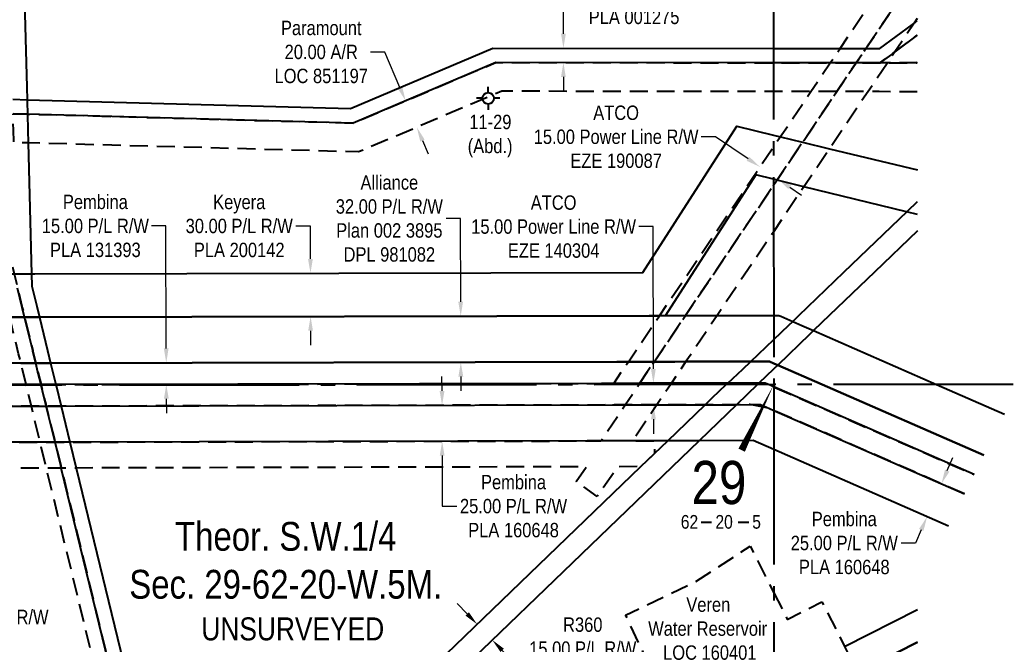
# Model space of a CAD drawing. Extents: x 497994 to 505890, y 6026126 to 6031630.
# Drawn here: x 501822 to 502513, y 6026991 to 6027425 of the extents above; entities that cross this region are included whole.
import ezdxf
from ezdxf.enums import TextEntityAlignment as Align

# ---------------------------------------------------------------- set-up
doc = ezdxf.new("R2010")
doc.units = 0
doc.header["$LTSCALE"] = 5
doc.header["$PDMODE"] = 3
doc.header["$PDSIZE"] = 20
for name, pattern in [('foc-ACCESSROAD', [3.75, 2.5, -1.25]), ('foc-FLOWLINE', [3.75, 2.5, -1.25]), ('foc-QUARTERLINE', [33, 25, -3, 2, -3])]:
    doc.linetypes.add(name, pattern=pattern)
doc.layers.get('Defpoints').update_dxf_attribs({"color": 9})
for name, color, linetype in [('10', 1, 'Continuous'), ('9', 3, 'Continuous'), ('C-RW', 13, 'Continuous'), ('C-SYMBOL', 7, 'Continuous'), ('C-WS', 13, 'foc-ACCESSROAD'), ('F-AR', 190, 'foc-ACCESSROAD'), ('F-EZE', 190, 'foc-FLOWLINE'), ('F-RW', 190, 'Continuous'), ('F-WS', 190, 'foc-ACCESSROAD'), ('F-WS-S', 8, 'Continuous'), ('L-QSEC', 8, 'foc-QUARTERLINE'), ('L-SECLBL', 7, 'Continuous'), ('L-UNS-T', 3, 'Continuous')]:
    doc.layers.add(name, color=color, linetype=linetype)
for name, color, linetype, lineweight in [('C-WS-T', 13, 'Continuous', 9), ('F-AR-T', 190, 'Continuous', 9), ('F-EZE-T', 190, 'Continuous', 9), ('F-RW-T', 190, 'Continuous', 9), ('F-VCE-T', 190, 'Continuous', 9), ('F-WS-T', 190, 'Continuous', 9)]:
    doc.layers.add(name, color=color, linetype=linetype, lineweight=lineweight)
doc.styles.add('175L', font='ARIALN.TTF', dxfattribs={"height": 20})
doc.styles.add('80CG', font='ARIALN.TTF', dxfattribs={"height": 10})
doc.styles.add('80L', font='ARIALN.TTF', dxfattribs={"height": 10})
doc.styles.add('SIMPLEX', font='ARIALN.TTF')
doc.dimstyles.new('Compass 5 000', dxfattribs={"dimscale": 5, "dimtxt": 9, "dimasz": 2, "dimexe": 0.2, "dimexo": 0.0625, "dimgap": 0.5, "dimtad": 0, "dimtih": 1, "dimtoh": 1, "dimzin": 0, "dimdsep": 46, "dimtxsty": '80CG', "dimcen": 0.1, "dimse1": 1, "dimse2": 1, "dimclrd": 256, "dimclrt": 256, "dimaunit": 1, "dimadec": 4, "dimazin": 0, "dimtfac": 0.06, "dimtofl": 0, "dimtmove": 0, "dimatfit": 1, "dimfxl": 0.2, "dimtolj": 1, "dimtzin": 0, "dimlwd": -1, "dimarcsym": 0})

# ---------------------------------------------------------------- blocks, each defined once
blk = doc.blocks.new('L-SECLBL')
at = {"layer": '9', "color": 7}
for p, q in [((-5.08, -27.83), (-12.29, -27.83)), ((20.7, -27.83), (13.5, -27.83))]:
    blk.add_line(p, q, dxfattribs=at)
at = {"layer": '10', "color": 2, "style": 'SIMPLEX'}
blk.add_attdef('SEC', text='', height=30, dxfattribs=at).set_placement((0, 0), align=Align.MIDDLE)
at = {"layer": '10', "color": 5, "style": '80L'}
blk.add_attdef('TWP', text='', height=9.5, dxfattribs=at).set_placement((-14.43, -27.37), align=Align.MIDDLE_RIGHT)
blk.add_attdef('RGE', text='', height=9.5, dxfattribs=at).set_placement((3.62, -27.37), align=Align.MIDDLE_CENTER)
blk.add_attdef('MER', text='', height=9.5, dxfattribs=at).set_placement((23.17, -27.37), align=Align.MIDDLE_LEFT)
blk = doc.blocks.new('*D425')
at = {"layer": 'Defpoints', "color": 0, "transparency": 16777216}
for p in [(502128.62, 6027218.74), (502012.41, 6027218.48), (502012.48, 6027186.49)]:
    blk.add_point(p, dxfattribs=at)
at = {"layer": 'F-RW-T', "transparency": 16777216}
for p, q in [((502128.47, 6027286.52), (502118.47, 6027286.52)), ((502128.6, 6027228.74), (502128.47, 6027286.52)), ((502128.71, 6027176.74), (502128.73, 6027166.74))]:
    blk.add_line(p, q, dxfattribs=at)
for points in [[(502130.26, 6027228.74), (502126.93, 6027228.73), (502128.62, 6027218.74)], [(502130.38, 6027176.74), (502127.04, 6027176.74), (502128.69, 6027186.74)]]:
    blk.add_solid(points, dxfattribs=at)
at = {"layer": 'F-RW-T', "transparency": 16777216, "insert": (502079, 6027286.52), "char_height": 10, "width": 511.176, "attachment_point": 5, "style": '80CG'}
blk.add_mtext('\\A1;Alliance\\P32.00 P/L R/W\\PPlan 002 3895\\PDPL 981082', dxfattribs=at)
blk = doc.blocks.new('*D426')
at = {"layer": 'Defpoints', "color": 0, "transparency": 16777216}
for p in [(502084.39, 6027171.66), (502262.62, 6027172.04), (502084.43, 6027156.66)]:
    blk.add_point(p, dxfattribs=at)
at = {"layer": 'F-EZE-T', "transparency": 16777216}
for p, q in [((502262.38, 6027280.9), (502252.38, 6027280.9)), ((502262.59, 6027182.04), (502262.38, 6027280.9)), ((502262.67, 6027147.04), (502262.69, 6027137.04))]:
    blk.add_line(p, q, dxfattribs=at)
for points in [[(502264.26, 6027182.04), (502260.93, 6027182.04), (502262.62, 6027172.04)], [(502264.34, 6027147.04), (502261, 6027147.04), (502262.65, 6027157.04)]]:
    blk.add_solid(points, dxfattribs=at)
at = {"layer": 'F-EZE-T', "transparency": 16777216, "insert": (502193.24, 6027280.9), "char_height": 10, "width": 573.0443, "attachment_point": 5, "style": '80CG'}
blk.add_mtext('\\A1;ATCO\\P15.00 Power Line R/W\\PEZE 140304', dxfattribs=at)
blk = doc.blocks.new('*D432')
at = {"layer": 'Defpoints', "color": 0, "transparency": 16777216}
for p in [(501609.79, 6027014.04), (501617.25, 6027012.95), (501617.28, 6027013.72)]:
    blk.add_point(p, dxfattribs=at)
at = {"layer": 'F-VCE-T', "transparency": 16777216}
for p, q in [((501599.77, 6027013.72), (501589.77, 6027014.16)), ((501627.24, 6027012.51), (501694.01, 6027009.58))]:
    blk.add_line(p, q, dxfattribs=at)
for points in [[(501599.84, 6027015.38), (501599.69, 6027012.05), (501609.76, 6027013.28)], [(501627.31, 6027014.18), (501627.17, 6027010.85), (501617.25, 6027012.95)]]:
    blk.add_solid(points, dxfattribs=at)
at = {"layer": 'F-VCE-T', "transparency": 16777216, "insert": (501769.11, 6027009.58), "char_height": 10, "attachment_point": 5, "style": '80CG'}
blk.add_mtext('\\A1;ATCO\\P7.50 Vegetation Control R/W\\PEZE 890416', dxfattribs=at)
blk = doc.blocks.new('*D435')
at = {"layer": 'Defpoints', "color": 0, "transparency": 16777216}
for p in [(502336.74, 6027322.42), (502309.05, 6027281.46), (502321.44, 6027273.09)]:
    blk.add_point(p, dxfattribs=at)
at = {"layer": 'F-EZE-T', "transparency": 16777216}
for p, q in [((502305.83, 6027343.31), (502295.83, 6027343.31)), ((502328.46, 6027328.02), (502305.83, 6027343.31)), ((502357.41, 6027308.44), (502365.69, 6027302.84))]:
    blk.add_line(p, q, dxfattribs=at)
for points in [[(502329.39, 6027329.4), (502327.52, 6027326.64), (502336.74, 6027322.42)], [(502358.34, 6027309.82), (502356.48, 6027307.06), (502349.12, 6027314.04)]]:
    blk.add_solid(points, dxfattribs=at)
at = {"layer": 'F-EZE-T', "transparency": 16777216, "insert": (502236.69, 6027343.31), "char_height": 10, "attachment_point": 5, "style": '80CG'}
blk.add_mtext('\\A1;ATCO\\P15.00 Power Line R/W\\PEZE 190087', dxfattribs=at)
blk = doc.blocks.new('*D441')
at = {"layer": 'Defpoints', "color": 0, "transparency": 16777216}
for p in [(502119.69, 6027380.82), (502090.3, 6027368.37), (502127.49, 6027362.41)]:
    blk.add_point(p, dxfattribs=at)
at = {"layer": 'F-AR-T', "transparency": 16777216}
for p, q in [((502075.95, 6027402.25), (502065.95, 6027402.25)), ((502086.4, 6027377.57), (502075.95, 6027402.25)), ((502102, 6027340.75), (502105.91, 6027331.55))]:
    blk.add_line(p, q, dxfattribs=at)
for points in [[(502087.94, 6027378.22), (502084.87, 6027376.92), (502090.3, 6027368.37)], [(502103.54, 6027341.4), (502100.47, 6027340.1), (502098.1, 6027349.96)]]:
    blk.add_solid(points, dxfattribs=at)
at = {"layer": 'F-AR-T', "transparency": 16777216, "insert": (502031.64, 6027402.25), "char_height": 10, "attachment_point": 5, "style": '80CG'}
blk.add_mtext('\\A1;Paramount\\P20.00 A/R\\PLOC 851197', dxfattribs=at)
blk = doc.blocks.new('*D460')
at = {"layer": 'Defpoints', "color": 0, "transparency": 16777216}
for p in [(502165.88, 6027029.35), (502176.34, 6027018.49), (502150.56, 6026993.67)]:
    blk.add_point(p, dxfattribs=at)
at = {"layer": 'F-RW-T', "transparency": 16777216}
for p, q in [((502133.17, 6027011.74), (502126.23, 6027018.94)), ((502157.49, 6026986.47), (502164.43, 6026979.26)), ((502164.43, 6026979.26), (502174.43, 6026979.26))]:
    blk.add_line(p, q, dxfattribs=at)
for points in [[(502134.37, 6027012.89), (502131.97, 6027010.58), (502140.1, 6027004.53)], [(502158.69, 6026987.62), (502156.29, 6026985.31), (502150.56, 6026993.67)]]:
    blk.add_solid(points, dxfattribs=at)
at = {"layer": 'F-RW-T', "transparency": 16777216, "insert": (502213.51, 6026979.26), "char_height": 10, "attachment_point": 5, "style": '80CG'}
blk.add_mtext('\\A1;R360\\P15.00 P/L R/W\\PPlan 992 2842\\PPLA 961626', dxfattribs=at)
blk = doc.blocks.new('*D462')
at = {"layer": 'Defpoints', "color": 0, "transparency": 16777216}
for p in [(502405.26, 6027127.42), (502395.26, 6027104.57), (502462.92, 6027102.18)]:
    blk.add_point(p, dxfattribs=at)
at = {"layer": 'F-RW-T', "transparency": 16777216}
for p, q in [((502466.93, 6027111.34), (502470.94, 6027120.5)), ((502448.91, 6027070.17), (502444.9, 6027061.01)), ((502444.9, 6027061.01), (502434.9, 6027061.01))]:
    blk.add_line(p, q, dxfattribs=at)
for points in [[(502465.4, 6027112.01), (502468.46, 6027110.67), (502462.92, 6027102.18)], [(502447.39, 6027070.84), (502450.44, 6027069.51), (502452.92, 6027079.33)]]:
    blk.add_solid(points, dxfattribs=at)
at = {"layer": 'F-RW-T', "transparency": 16777216, "insert": (502395.36, 6027061.01), "char_height": 10, "attachment_point": 5, "style": '80CG'}
blk.add_mtext('\\A1;Pembina\\P25.00 P/L R/W\\PPLA 160648', dxfattribs=at)
blk = doc.blocks.new('*D464')
at = {"layer": 'Defpoints', "color": 0, "transparency": 16777216}
for p in [(501923.85, 6027186.3), (501934.37, 6027186.32), (501934.4, 6027171.34)]:
    blk.add_point(p, dxfattribs=at)
at = {"layer": 'F-RW-T', "transparency": 16777216}
for p, q in [((501923.65, 6027281.37), (501913.65, 6027281.37)), ((501923.83, 6027196.3), (501923.65, 6027281.37)), ((501923.91, 6027161.31), (501923.93, 6027151.31))]:
    blk.add_line(p, q, dxfattribs=at)
for points in [[(501925.5, 6027196.3), (501922.16, 6027196.29), (501923.85, 6027186.3)], [(501925.57, 6027161.32), (501922.24, 6027161.31), (501923.88, 6027171.31)]]:
    blk.add_solid(points, dxfattribs=at)
at = {"layer": 'F-RW-T', "transparency": 16777216, "insert": (501874.56, 6027281.37), "char_height": 10, "attachment_point": 5, "style": '80CG'}
blk.add_mtext('\\A1;Pembina\\P15.00 P/L R/W\\PPLA 131393', dxfattribs=at)
blk = doc.blocks.new('*D467')
at = {"layer": 'Defpoints', "color": 0, "transparency": 16777216}
for p in [(502200.05, 6027404.91), (502236.08, 6027404.87), (502236.07, 6027394.88)]:
    blk.add_point(p, dxfattribs=at)
at = {"layer": 'F-RW-T', "transparency": 16777216}
for p, q in [((502200.06, 6027414.91), (502200.09, 6027451.62)), ((502200.09, 6027451.62), (502210.09, 6027451.62)), ((502200.03, 6027384.92), (502200.02, 6027374.92))]:
    blk.add_line(p, q, dxfattribs=at)
for points in [[(502198.39, 6027414.91), (502201.72, 6027414.91), (502200.05, 6027404.91)], [(502198.36, 6027384.92), (502201.69, 6027384.92), (502200.04, 6027394.92)]]:
    blk.add_solid(points, dxfattribs=at)
at = {"layer": 'F-RW-T', "transparency": 16777216, "insert": (502249.18, 6027451.62), "char_height": 10, "width": 372.4986, "attachment_point": 5, "style": '80CG'}
blk.add_mtext('\\A1;Cenovus\\P10.00 P/L R/W\\PPlan 042 5623\\PPLA 001275', dxfattribs=at)
blk = doc.blocks.new('*D468')
at = {"layer": 'Defpoints', "color": 0, "transparency": 16777216}
for p in [(501976.1, 6027248.42), (502024.14, 6027248.53), (501976.17, 6027218.41)]:
    blk.add_point(p, dxfattribs=at)
at = {"layer": 'F-RW-T', "transparency": 16777216}
for p, q in [((502024.07, 6027281.31), (502014.07, 6027281.31)), ((502024.12, 6027258.53), (502024.07, 6027281.31)), ((502024.23, 6027208.51), (502024.25, 6027198.51))]:
    blk.add_line(p, q, dxfattribs=at)
for points in [[(502025.79, 6027258.53), (502022.45, 6027258.53), (502024.14, 6027248.53)], [(502025.9, 6027208.52), (502022.57, 6027208.51), (502024.21, 6027218.51)]]:
    blk.add_solid(points, dxfattribs=at)
at = {"layer": 'F-RW-T', "transparency": 16777216, "insert": (501974.6, 6027281.31), "char_height": 10, "attachment_point": 5, "style": '80CG'}
blk.add_mtext('\\A1;Keyera\\P30.00 P/L R/W\\PPLA 200142', dxfattribs=at)
blk = doc.blocks.new('GABD')
for p, q in [((0, 0.81), (0, 1.62)), ((-0.81, 0), (-1.62, 0)), ((1.62, 0), (0.81, 0)), ((0, -0.81), (0, -1.62))]:
    blk.add_line(p, q)
blk.add_circle((0, 0), 0.8)
blk = doc.blocks.new('*D511')
at = {"layer": 'Defpoints', "color": 0, "transparency": 16777216}
for p in [(502121.02, 6027156.74), (502115.71, 6027131.76), (502121.08, 6027131.78)]:
    blk.add_point(p, dxfattribs=at)
at = {"layer": 'F-RW-T', "transparency": 16777216}
for p, q in [((502115.63, 6027166.73), (502115.61, 6027176.73)), ((502115.73, 6027121.76), (502115.82, 6027086.63)), ((502115.82, 6027086.63), (502125.82, 6027086.63))]:
    blk.add_line(p, q, dxfattribs=at)
for points in [[(502117.3, 6027166.73), (502113.96, 6027166.73), (502115.65, 6027156.73)], [(502117.4, 6027121.77), (502114.07, 6027121.76), (502115.71, 6027131.76)]]:
    blk.add_solid(points, dxfattribs=at)
at = {"layer": 'F-RW-T', "transparency": 16777216, "insert": (502165.36, 6027086.63), "char_height": 10, "attachment_point": 5, "style": '80CG'}
blk.add_mtext('\\A1;Pembina\\P25.00 P/L R/W\\PPLA 160648', dxfattribs=at)

msp = doc.modelspace()

# ---------------------------------------------------------------- linework, layer by layer
at = {"layer": 'C-RW'}
msp.add_lwpolyline([(502404.676, 6026971.133), (502446.382, 6026992.233)], dxfattribs=at)
at = {"layer": 'C-WS', "flags": 128}
msp.add_lwpolyline([(502346.415, 6027026.363), (502355.748, 6027007.959), (502379.816, 6027020.162), (502391.976, 6026996.181), (502395.594, 6026989.046), (502404.676, 6026971.133), (502346.466, 6026941.686), (502289.814, 6026913.025), (502281.224, 6026931.125), (502277.791, 6026938.357), (502243.317, 6027010.994), (502291.172, 6027033.707), (502329.983, 6027058.769), (502346.415, 6027026.363)], close=True, dxfattribs=at)
at = {"layer": 'F-AR', "flags": 128}
for points in [[(502446.14, 6027395.313), (502445.27, 6027394.671), (502433.423, 6027394.683), (502425.361, 6027394.691), (502423.941, 6027394.692), (502420.134, 6027394.696), (502428.107, 6027400.586), (502430.565, 6027402.402), (502446.128, 6027413.899)], [(502446.152, 6027374.68), (502419.528, 6027374.707), (502411.879, 6027374.715), (502409.836, 6027374.717), (502397.537, 6027374.729), (502390.157, 6027374.737), (502387.845, 6027374.739), (502379.222, 6027374.747), (502372.125, 6027374.754), (502369.534, 6027374.757), (502346.205, 6027374.781), (502157.127, 6027374.972), (502057.621, 6027332.808), (501827.894, 6027339.088), (501817.829, 6027339.363), (501817.603, 6027348.103), (501817.31, 6027359.374), (501827.375, 6027359.1), (502053.823, 6027352.908), (502153.076, 6027394.965), (502346.193, 6027394.771), (502383.621, 6027394.733), (502385.63, 6027394.731), (502393.115, 6027394.723), (502401.934, 6027394.714), (502403.662, 6027394.712), (502411.432, 6027394.705), (502420.134, 6027394.696), (502423.941, 6027394.692), (502425.361, 6027394.691), (502433.423, 6027394.683), (502445.27, 6027394.671), (502446.14, 6027394.67)], [(501032.601, 6026245.897), (501062.083, 6026264.855), (501188.131, 6026345.898), (501235.075, 6026376.084), (501314.111, 6026426.913), (501432.635, 6026501.28), (501436.297, 6026503.64), (501473.666, 6026527.277), (501524.81, 6026559.683), (501554.96, 6026578.786), (501564.262, 6026584.679), (501569.757, 6026588.162), (501590.439, 6026599.513), (501598.318, 6026603.836), (501599.298, 6026604.374), (501621.801, 6026616.725), (501642.337, 6026627.997), (501648.824, 6026631.079), (501655.052, 6026634.039), (501724.735, 6026667.154), (501786.95, 6026693.65), (501799.679, 6026699.071), (501904.272, 6026743.632), (501905.319, 6026744.076), (501919.111, 6026749.953), (501931.915, 6026755.41), (501936.425, 6026757.333), (501941.088, 6026759.316), (501941.997, 6026759.708), (501950.468, 6026763.315), (502073.971, 6026815.95), (502124.181, 6026837.868), (502125.04, 6026838.244), (502130.537, 6026840.644), (502137.922, 6026843.866), (502248.769, 6026892.261), (502289.814, 6026913.025), (502346.466, 6026941.686), (502360.78, 6026948.927), (502362.565, 6026949.83), (502372.375, 6026954.793), (502374.158, 6026955.694), (502404.676, 6026971.133), (502446.382, 6026992.233)]]:
    msp.add_lwpolyline(points, dxfattribs=at)
at = {"layer": 'F-EZE', "flags": 128}
for points in [[(502446.121, 6027425.451), (502443.971, 6027422.264), (502430.565, 6027402.402), (502425.361, 6027394.691), (502411.879, 6027374.715), (502385.932, 6027336.271), (502368.331, 6027310.193), (502346.263, 6027277.5), (502306.863, 6027219.121), (502285.24, 6027187.085), (502275.107, 6027172.071), (502274.429, 6027171.065), (502264.976, 6027157.062), (502248.144, 6027132.073), (502250.752, 6027132.077), (502260.785, 6027132.094), (502263.371, 6027132.099), (502263.468, 6027123.325), (502253.904, 6027114.113), (502238.116, 6027114.105), (502223.567, 6027093.419), (502208.844, 6027103.774), (502216.078, 6027114.06), (501861.212, 6027113.166), (501850.866, 6027113.142), (501840.513, 6027113.137), (501832.343, 6027113.124), (501704.289, 6027113.273), (501684.3, 6027093.244), (501684.3, 6026969.126), (501666.3, 6026969.127), (501666.3, 6027131.199), (501832.405, 6027131.116), (501836.138, 6027131.124), (501846.49, 6027131.139), (501856.833, 6027131.161), (502216.639, 6027132), (502226.103, 6027132.022), (502242.964, 6027157.013), (502252.45, 6027171.042), (502253.112, 6027172.023), (502263.262, 6027187.036), (502284.92, 6027219.072), (502346.244, 6027309.783), (502349.789, 6027315.027), (502367.387, 6027341.056), (502390.157, 6027374.737), (502403.662, 6027394.712), (502410.414, 6027404.7), (502439.862, 6027448.26), (502426.877, 6027448.275), (502426.899, 6027466.273), (502433.094, 6027466.261), (502441.972, 6027466.25), (502446.097, 6027466.247)], [(500622.853, 6027169.973), (500722.854, 6027169.915), (500723.786, 6027170.478), (501028.438, 6027170.936), (501050.586, 6027170.971), (501301.869, 6027171.377), (501524.538, 6027171.257), (501554.697, 6027171.24), (501591.19, 6027171.222), (501595.109, 6027171.22), (501611.881, 6027171.211), (501615.197, 6027171.21), (501622.381, 6027171.208), (501826.406, 6027171.131), (501832.534, 6027171.095), (501836.761, 6027171.141), (501847.106, 6027171.151), (502226.516, 6027171.963), (502235.041, 6027171.982), (502238.201, 6027171.989), (502244.858, 6027172.004), (502253.112, 6027172.023), (502256.543, 6027172.03), (502266.898, 6027172.053), (502275.107, 6027172.071), (502278.582, 6027172.08), (502314.397, 6027172.16), (502336.053, 6027172.208), (502340.232, 6027172.218), (502342.696, 6027171.139), (502346.329, 6027169.55), (502485.694, 6027108.559)], [(502478.987, 6027095.149), (502346.339, 6027153.203), (502343.385, 6027154.495), (502329.954, 6027157.208), (502320.447, 6027157.186), (502308.568, 6027157.16), (502298.578, 6027157.137), (502286.767, 6027157.111), (502268.14, 6027157.07), (502264.976, 6027157.062), (502256.312, 6027157.043), (502246.101, 6027157.02), (502242.964, 6027157.013), (502234.272, 6027156.994), (501850.757, 6027156.142), (501840.414, 6027156.12), (501832.492, 6027156.102), (501830.064, 6027156.104), (501621.907, 6027156.217), (501621.241, 6027156.218), (501614.69, 6027156.221), (501613.734, 6027156.221), (501611.407, 6027156.223), (501610.738, 6027156.223), (501594.598, 6027156.232), (501590.671, 6027156.234), (501554.704, 6027156.254), (501524.545, 6027156.271), (501301.881, 6027156.392), (501072.897, 6027156.023), (501050.758, 6027155.988), (500723.839, 6027155.482), (500722.858, 6027155.709), (500622.857, 6027155.553)]]:
    msp.add_lwpolyline(points, dxfattribs=at)
msp.add_lwpolyline([(502238.201, 6027171.989), (502235.041, 6027171.982), (502245.191, 6027186.997), (502266.849, 6027219.033), (502346.228, 6027336.451), (502352.023, 6027345.021), (502372.125, 6027374.754), (502385.63, 6027394.731), (502392.382, 6027404.718), (502421.832, 6027448.281), (502426.877, 6027448.275), (502439.862, 6027448.26), (502410.414, 6027404.7), (502403.662, 6027394.712), (502390.157, 6027374.737), (502367.387, 6027341.056), (502349.789, 6027315.027), (502346.244, 6027309.783), (502284.92, 6027219.072), (502263.262, 6027187.036), (502253.112, 6027172.023), (502244.858, 6027172.004), (502238.201, 6027171.989)], close=True, dxfattribs=at)
at = {"layer": 'F-RW'}
for points in [[(501824.906, 6027454.313), (501826.888, 6027377.872), (501827.115, 6027369.119), (501827.147, 6027367.864), (501827.375, 6027359.1), (501827.667, 6027347.84), (501827.894, 6027339.088), (501830.252, 6027248.104), (501830.474, 6027239.553), (501833.872, 6027225.586), (501835.692, 6027218.103), (501841.353, 6027194.82), (501843.468, 6027186.121), (501847.106, 6027171.151), (501847.233, 6027170.627), (501850.757, 6027156.142), (501856.833, 6027131.16), (501861.212, 6027113.166), (501900.171, 6026952.927)], [(501817.05, 6027369.406), (501827.115, 6027369.119), (502051.915, 6027362.957), (502151.043, 6027404.96), (502346.187, 6027404.764), (502390.664, 6027404.719), (502392.382, 6027404.718), (502400.061, 6027404.71), (502408.977, 6027404.701), (502410.414, 6027404.7), (502418.379, 6027404.692), (502420.183, 6027404.69), (502442.748, 6027421.36), (502443.971, 6027422.264), (502446.122, 6027423.854)], [(502446.128, 6027413.899), (502430.565, 6027402.402), (502428.107, 6027400.586), (502420.134, 6027394.696), (502411.432, 6027394.705), (502403.662, 6027394.712), (502401.934, 6027394.714), (502393.115, 6027394.723), (502385.63, 6027394.731), (502383.621, 6027394.733), (502346.193, 6027394.771), (502153.076, 6027394.965), (502053.823, 6027352.908), (501827.375, 6027359.1), (501817.31, 6027359.374)], [(501424.542, 6027279.181), (501524.492, 6027274.505), (501554.652, 6027273.093), (501594.652, 6027271.221), (501598.515, 6027271.04), (501616.881, 6027270.181), (501618.54, 6027270.103), (501631.934, 6027269.477), (501638.296, 6027269.179), (501647.989, 6027262.937), (501670.898, 6027248.182), (501675.531, 6027248.18), (501807.71, 6027248.114), (501818.064, 6027248.11), (501820.196, 6027248.109), (501830.252, 6027248.104), (501832.542, 6027248.103), (502255.316, 6027249.044), (502320.577, 6027350.78), (502346.223, 6027344.526), (502350.915, 6027343.382), (502366.406, 6027339.605), (502385.104, 6027335.046), (502446.185, 6027320.274)], [(502446.203, 6027289.321), (502438.679, 6027291.165), (502367.294, 6027308.657), (502348.583, 6027313.241), (502346.242, 6027313.815), (502333.944, 6027316.829), (502270.927, 6027219.044), (502266.849, 6027219.034), (502259.703, 6027219.019), (501835.692, 6027218.103), (501832.567, 6027218.096), (501825.337, 6027218.1), (501814.983, 6027218.105), (501662.106, 6027218.18), (501633.067, 6027236.882), (501628.877, 6027239.581), (501627.487, 6027239.646), (501617.526, 6027240.112), (501614.169, 6027240.269), (501597.492, 6027241.049), (501593.614, 6027241.231), (501554.665, 6027243.054), (501524.505, 6027244.465), (501024.031, 6027267.882)], [(502022.131, 6026890.909), (502253.904, 6027114.113), (502263.468, 6027123.325), (502272.602, 6027132.12), (502298.578, 6027157.137), (502303.514, 6027161.892), (502313.282, 6027171.107), (502314.397, 6027172.16), (502324.743, 6027181.922), (502330.267, 6027187.183), (502346.309, 6027202.463), (502356.719, 6027212.379), (502359.474, 6027215.028), (502363.861, 6027219.244), (502395.146, 6027249.318), (502439.246, 6027291.71), (502446.198, 6027298.393)], [(502446.21, 6027277.893), (502416.476, 6027249.364), (502385.132, 6027219.291), (502374.046, 6027208.654), (502371.227, 6027205.95), (502349.049, 6027184.704), (502346.322, 6027182.091), (502346.03, 6027181.811), (502336.053, 6027172.208), (502334.931, 6027171.131), (502320.447, 6027157.186), (502294.458, 6027132.17), (501967.119, 6026817.119)], [(501890.427, 6026950.45), (501850.866, 6027113.142), (501850.436, 6027114.906), (501846.49, 6027131.137), (501846.063, 6027132.892), (501840.414, 6027156.12), (501840.064, 6027157.56), (501838.306, 6027164.793), (501837.083, 6027169.826), (501836.888, 6027170.618), (501836.761, 6027171.141), (501834.831, 6027179.048), (501834.643, 6027179.817), (501833.109, 6027186.099), (501831.162, 6027194.068), (501830.974, 6027194.839), (501825.337, 6027218.1), (501823.747, 6027224.662), (501823.533, 6027225.543), (501820.454, 6027238.245)], [(501814.983, 6027218.105), (501825.337, 6027218.1), (501832.567, 6027218.096), (501835.692, 6027218.103), (502259.703, 6027219.018), (502266.849, 6027219.033), (502270.927, 6027219.043), (502278.045, 6027219.057), (502284.92, 6027219.072), (502289.271, 6027219.082), (502300.085, 6027219.106), (502306.863, 6027219.121), (502311.31, 6027219.131), (502346.299, 6027219.207), (502349.903, 6027219.214), (502351.303, 6027218.602), (502359.474, 6027215.028), (502365.871, 6027212.23), (502374.046, 6027208.654), (502459.565, 6027171.249), (502506.729, 6027150.622)], [(502492.41, 6027121.989), (502379.978, 6027171.174), (502349.049, 6027184.704), (502346.319, 6027185.899), (502343.318, 6027187.212), (502339.787, 6027187.204), (502330.267, 6027187.183), (502318.262, 6027187.157), (502289.024, 6027187.093), (502285.24, 6027187.085), (502277.488, 6027187.068), (502266.984, 6027187.045), (502263.262, 6027187.036), (502255.448, 6027187.02), (502248.643, 6027187.005), (502245.191, 6027186.997), (502237.106, 6027186.979), (501843.468, 6027186.121), (501833.109, 6027186.099), (501832.585, 6027186.098), (501822.75, 6027186.102), (501622.855, 6027186.207)], [(501622.855, 6027186.207), (501822.75, 6027186.102), (501832.585, 6027186.098), (501833.109, 6027186.099), (501843.468, 6027186.121), (502237.106, 6027186.979), (502245.191, 6027186.997), (502248.643, 6027187.005), (502255.448, 6027187.02), (502263.262, 6027187.036), (502266.984, 6027187.045), (502277.488, 6027187.068), (502285.24, 6027187.085), (502289.024, 6027187.093), (502318.262, 6027187.157), (502330.267, 6027187.183), (502339.787, 6027187.204), (502343.318, 6027187.212), (502346.319, 6027185.899), (502349.049, 6027184.704), (502379.978, 6027171.174), (502492.41, 6027121.989)], [(502485.694, 6027108.559), (502346.329, 6027169.55), (502342.696, 6027171.139), (502340.232, 6027172.218), (502336.053, 6027172.208), (502314.397, 6027172.16), (502278.582, 6027172.08), (502275.107, 6027172.071), (502266.898, 6027172.053), (502256.543, 6027172.03), (502253.112, 6027172.023), (502244.858, 6027172.004), (502238.201, 6027171.989), (502235.041, 6027171.982), (502226.516, 6027171.963), (501847.106, 6027171.151), (501836.761, 6027171.141), (501832.534, 6027171.095), (501826.406, 6027171.131), (501622.381, 6027171.208)], [(501621.907, 6027156.216), (501830.064, 6027156.103), (501832.492, 6027156.102), (501840.414, 6027156.12), (501850.757, 6027156.142), (502234.272, 6027156.991), (502242.963, 6027157.011), (502246.101, 6027157.018), (502256.312, 6027157.041), (502264.976, 6027157.06), (502268.14, 6027157.068), (502286.767, 6027157.11), (502298.578, 6027157.137), (502308.568, 6027157.16), (502320.447, 6027157.186), (502329.954, 6027157.208), (502337.147, 6027157.224), (502343.385, 6027154.495), (502346.339, 6027153.203), (502478.993, 6027095.161)], [(502467.817, 6027072.812), (502346.355, 6027125.978), (502332.01, 6027132.257), (502294.457, 6027132.17), (502272.601, 6027132.119), (502263.371, 6027132.097), (502260.785, 6027132.091), (502250.752, 6027132.07), (502248.144, 6027132.065), (502226.103, 6027132.014), (502216.639, 6027131.992), (501856.833, 6027131.165), (501846.49, 6027131.141), (501836.138, 6027131.124), (501832.405, 6027131.116), (501666.3, 6027131.203), (501621.117, 6027131.23), (501613.846, 6027131.234), (501610.618, 6027131.235), (501593.745, 6027131.245), (501589.807, 6027131.247), (501554.715, 6027131.267), (501524.556, 6027131.283), (501301.906, 6027131.405)], [(502395.594, 6026989.046), (502446.369, 6027014.761)], [(502446.382, 6026992.233), (502404.676, 6026971.133)]]:
    msp.add_lwpolyline(points, dxfattribs=at)
at = {"layer": 'F-WS', "flags": 128}
msp.add_lwpolyline([(501749.955, 6026146.179), (501873.366, 6026259.3), (501896.198, 6026280.22), (501954.117, 6026333.31), (501954.099, 6026342.797), (501954.091, 6026346.509), (501954.033, 6026376.667), (501931.748, 6026376.645), (501923.466, 6026376.637), (501912.896, 6026376.626), (501892.25, 6026376.606), (501879.923, 6026376.594), (501884.211, 6026405.589), (501884.939, 6026410.517), (501885.672, 6026415.476), (501886.529, 6026421.275), (501894.68, 6026476.396), (501894.854, 6026477.572), (501898.111, 6026499.599), (501861.355, 6026496.715), (501853.764, 6026496.119), (501843.801, 6026495.337), (501833.837, 6026494.555), (501789.878, 6026491.106), (501791.267, 6026468.28), (501835.694, 6026471.767), (501836.799, 6026458.197), (501848.282, 6026430.456), (501697.715, 6026418.641), (501692.176, 6026488.873), (501691.39, 6026498.845), (501686.61, 6026559.451), (501685.411, 6026574.647), (501650.544, 6026571.912), (501644.528, 6026571.441), (501639.778, 6026571.067), (501637.506, 6026570.889), (501634.26, 6026570.634), (501619.682, 6026569.601), (501619.279, 6026569.466), (501618.639, 6026569.265), (501611.654, 6026568.859), (501589.063, 6026567.087), (501590.509, 6026597.777), (501621.029, 6026599.483), (501641.106, 6026600.605), (501646.635, 6026600.914), (501652.673, 6026601.251), (501672.336, 6026602.35), (501680.094, 6026602.819), (501683.455, 6026603.022), (501696.985, 6026603.84), (501717.224, 6026605.086), (501916.752, 6026617.277), (501937.47, 6026618.542), (501967.532, 6026620.38), (501966.014, 6026627.245), (501965.881, 6026627.769), (501963.505, 6026636.613), (501962.631, 6026639.864), (501959.298, 6026652.222), (501956.83, 6026661.507), (501942.363, 6026716.16), (501931.915, 6026755.41), (501926.721, 6026774.927), (501925.907, 6026777.758), (501924.643, 6026782.738), (501921.596, 6026794.002), (501920.752, 6026797.362), (501880.674, 6026947.971), (501840.513, 6027113.137), (501836.138, 6027131.124), (501830.064, 6027156.103), (501827.11, 6027168.251), (501826.533, 6027170.608), (501826.406, 6027171.131), (501822.75, 6027186.102), (501821.198, 6027192.46), (501814.983, 6027218.105), (501807.71, 6027248.115), (501791.282, 6027315.907), (501801.633, 6027315.919), (501818.064, 6027248.11), (501820.455, 6027238.245), (501823.533, 6027225.543), (501823.747, 6027224.662), (501825.337, 6027218.1), (501830.974, 6027194.839), (501831.162, 6027194.068), (501833.109, 6027186.099), (501834.643, 6027179.817), (501834.831, 6027179.048), (501836.761, 6027171.141), (501836.888, 6027170.618), (501837.083, 6027169.826), (501838.306, 6027164.793), (501840.065, 6027157.56), (501840.414, 6027156.12), (501846.063, 6027132.892), (501846.49, 6027131.139), (501850.437, 6027114.906), (501850.866, 6027113.142), (501890.427, 6026950.45), (501927.359, 6026811.111), (501929.102, 6026804.535), (501929.762, 6026802.026), (501929.961, 6026801.284), (501931.747, 6026794.556), (501932.98, 6026789.893), (501933.832, 6026786.65), (501934.148, 6026785.464), (501935.056, 6026782.062), (501935.909, 6026778.841), (501940.252, 6026762.475), (501941.089, 6026759.316), (501950.581, 6026723.543), (501950.997, 6026721.902), (501951.481, 6026720.051), (501975.48, 6026629.633), (501976.065, 6026627.43), (501978.348, 6026627.351), (501986.575, 6026627.069), (502012.153, 6026626.191), (502018.163, 6026625.985), (502021.212, 6026625.88), (502065.172, 6026624.372), (502075.167, 6026623.846), (502189.231, 6026617.847), (502313.672, 6026665.692), (502346.625, 6026678.532), (502445.018, 6026716.874), (502457.01, 6026721.803)], dxfattribs=at)
at = {"layer": 'L-QSEC', "flags": 128}
for points in [[(502345.844, 6027975.268), (502346.328, 6027171.143)], [(502346.328, 6027171.143), (501544.645, 6027170.341)], [(502512.78, 6027171.31), (502346.328, 6027171.143)], [(502346.328, 6027171.143), (502346.812, 6026367.02)]]:
    msp.add_lwpolyline(points, dxfattribs=at)
at = {"layer": 'L-SECLBL', "flags": 128}
msp.add_lwpolyline([(502346.328, 6027171.143, 0, 4.997, 0), (502323.991, 6027125.561, 0, 0, 0)], format="xyseb", dxfattribs=at)

# ---------------------------------------------------------------- block references
at = {"layer": 'F-WS-S', "xscale": 4.997354999999984, "yscale": 4.997354999999984, "zscale": 4.997354999999984}
msp.add_blockref('GABD', (502147.714, 6027370.076), dxfattribs=at)
at = {"layer": 'L-SECLBL', "xscale": 0.9994709999999999, "yscale": 0.9994709999999999, "zscale": 0.9994709999999999}
msp.add_blockref('L-SECLBL', (502308.181, 6027103.113), dxfattribs=at).add_auto_attribs({'SEC': '29', 'TWP': '62', 'RGE': '20', 'MER': '5'})

# ---------------------------------------------------------------- texts
at = {"layer": 'C-SYMBOL', "color": 3, "insert": (502006.946, 6027075.699), "char_height": 19.98942, "width": 215.87019, "attachment_point": 2, "style": '175L'}
msp.add_mtext('Theor. S.W.1/4\\PSec. 29-62-20-W.5M.', dxfattribs=at)
at = {"layer": 'C-WS-T', "insert": (502244.749, 6027023.237), "char_height": 9.99471, "width": 111.22729, "attachment_point": 1, "style": '80L'}
msp.add_mtext('\\pi40.76816;Veren\\P\\pi14.26105;Water Reservoir\\P\\pi24.61709;LOC 160401', dxfattribs=at)
at = {"layer": 'F-WS-T', "insert": (502133.083, 6027358.648), "char_height": 9.99471, "width": 30.58177, "attachment_point": 1, "style": '80L'}
msp.add_mtext('\\pi1.52259;11-29\\P\\pi0.39427;(Abd.)', dxfattribs=at)
at = {"layer": 'L-UNS-T', "color": 3, "insert": (502011.841, 6026987.939), "char_height": 15.99154, "attachment_point": 5, "style": '80L'}
msp.add_mtext_dynamic_manual_height_columns('UNSURVEYED TERRITORY', width=126.34688, gutter_width=47.475, heights=[0], dxfattribs=at)

# ---------------------------------------------------------------- dimensions: what is measured, and where the dimension line sits
at = {"layer": 'F-AR-T'}
dim = msp.add_linear_dim(base=(502090.304, 6027368.366), p1=(502127.488, 6027362.413), p2=(502119.689, 6027380.818), angle=112.963963, text='Paramount\\P20.00 A/R\\PLOC 851197', dimstyle='Compass 5 000', dxfattribs=at)
dim.commit()
dim.dimension.update_dxf_attribs({"geometry": '*D441', "text_midpoint": (502031.645, 6027402.25), "dimtype": 161})
at = {"layer": 'F-EZE-T'}
for base, p1, p2, angle, text, picture, middle in [((502336.74, 6027322.415), (502321.435, 6027273.086), (502309.051, 6027281.458), 145.939613, 'ATCO\\P15.00 Power Line R/W\\PEZE 190087', '*D435', (502236.688, 6027343.312)), ((502262.615, 6027172.04), (502084.425, 6027156.659), (502084.393, 6027171.659), 90.122623, 'ATCO\\P15.00 Power Line R/W\\PEZE 140304', '*D426', (502193.242, 6027280.895))]:
    dim = msp.add_linear_dim(base=base, p1=p1, p2=p2, angle=angle, text=text, dimstyle='Compass 5 000', dxfattribs=at)
    dim.commit()
    dim.dimension.update_dxf_attribs({"geometry": picture, "text_midpoint": middle, "dimtype": 161})
at = {"layer": 'F-RW-T'}
for base, p1, p2, angle, text, picture, middle in [((502200.048, 6027404.911), (502236.068, 6027394.881), (502236.078, 6027404.875), 89.942368, 'Cenovus\\P10.00 P/L R/W\\PPlan 042 5623\\PPLA 001275', '*D467', (502249.181, 6027451.618)), ((501923.852, 6027186.296), (501934.402, 6027171.338), (501934.37, 6027186.319), 90.124924, 'Pembina\\P15.00 P/L R/W\\PPLA 131393', '*D464', (501874.559, 6027281.372)), ((502024.144, 6027248.529), (501976.166, 6027218.407), (501976.099, 6027248.422), 90.127546, 'Keyera\\P30.00 P/L R/W\\PPLA 200142', '*D468', (501974.599, 6027281.308)), ((502128.619, 6027218.735), (502012.476, 6027186.489), (502012.407, 6027218.484), 90.123618, 'Alliance\\P32.00 P/L R/W\\PPlan 002 3895\\PDPL 981082', '*D425', (502079.002, 6027286.524)), ((502115.711, 6027131.765), (502121.022, 6027156.743), (502121.08, 6027131.777), 270.133522, 'Pembina\\P25.00 P/L R/W\\PPLA 160648', '*D511', (502165.356, 6027086.631)), ((502462.921, 6027102.18), (502395.263, 6027104.57), (502405.261, 6027127.416), 66.363031, 'Pembina\\P25.00 P/L R/W\\PPLA 160648', '*D462', (502395.364, 6027061.013)), ((502150.556, 6026993.671), (502165.885, 6027029.348), (502176.339, 6027018.485), 313.904176, 'R360\\P15.00 P/L R/W\\PPlan 992 2842\\PPLA 961626', '*D460', (502213.511, 6026979.26))]:
    dim = msp.add_linear_dim(base=base, p1=p1, p2=p2, angle=angle, text=text, dimstyle='Compass 5 000', dxfattribs=at)
    dim.commit()
    dim.dimension.update_dxf_attribs({"geometry": picture, "text_midpoint": middle, "dimtype": 161})
at = {"layer": 'F-VCE-T'}
dim = msp.add_linear_dim(base=(501617.249, 6027012.951), p1=(501609.789, 6027014.044), p2=(501617.283, 6027013.715), angle=357.487639, text='ATCO\\P7.50 Vegetation Control R/W\\PEZE 890416', dimstyle='Compass 5 000', dxfattribs=at)
dim.commit()
dim.dimension.update_dxf_attribs({"geometry": '*D432', "text_midpoint": (501769.111, 6027009.583), "dimtype": 161})

doc.saveas('drawing.dxf')
